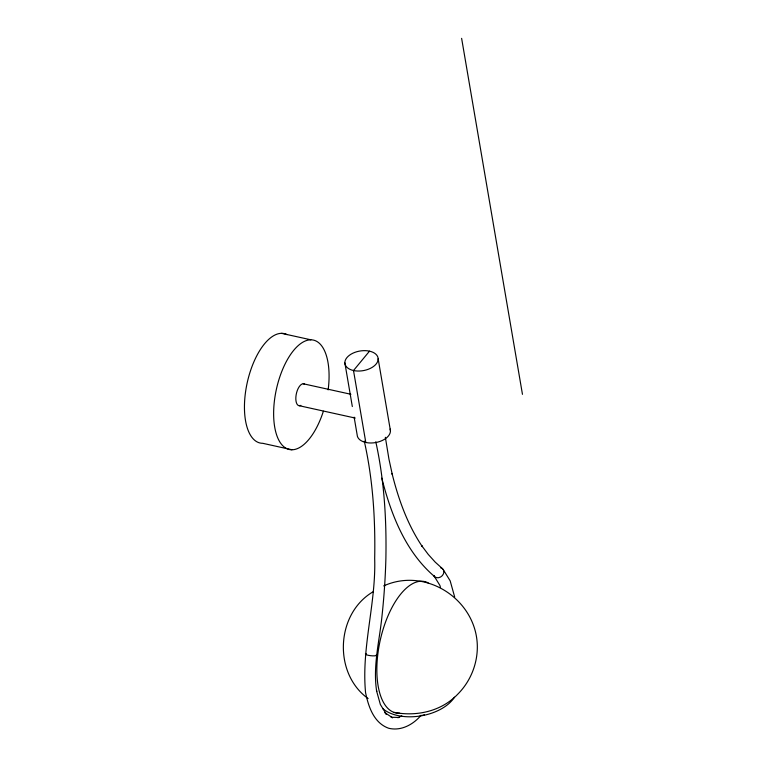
<?xml version="1.0" encoding="UTF-8"?>
<svg xmlns="http://www.w3.org/2000/svg" width="767" height="767" viewBox="0 0 767 767"><rect width="100%" height="100%" fill="white"/><g stroke="black" fill="none" stroke-linecap="round" stroke-linejoin="round"><path stroke-width="1.15" d="M369.502 351.161L353.501 370.528L365.801 442.473M420.987 715.371C413.202 724.594 401.074 731.258 388.725 728.276C374.191 723.137 368.697 707.433 365.811 693.723L365.591 692.879C361.199 647.894 376.098 603.639 374.68 558.491C375.456 519.163 372.915 479.567 364.277 441.111M373.443 591.568C335.754 613.303 332.916 673.292 368.112 698.564M397.881 717.759L401.793 715.87M383.653 585.93C426.289 566.497 476.94 600.139 477.333 646.571C477.41 664.26 470.353 681.527 457.87 694.077C441.581 711.277 416.711 716.8 393.941 712.361M391.199 717.25L399.118 717.471M281.623 333.348L310.827 339.791M303.253 383.768L350.902 394.276M299.475 405.762L355.255 418.063M291.901 449.74L262.697 443.297A56.01 25.57 -77.6 0 1 247.281 382.417A56.01 25.57 -77.6 0 1 287.05 334.633M391.371 717.308L392.579 717.778L385.772 713.262M384.794 712.61L386.482 714.413L380.365 704.509L376.492 690.636L376.702 691.479C372.724 666.322 379.397 641.413 381.947 616.486C384.027 597.282 385.36 578.011 385.878 558.702C386.626 519.527 384.219 480.094 375.792 441.763M442.76 568.941L435.205 562.115L428.235 554.397L421.649 545.615L422.32 546.603C407.45 524.523 398.389 499.106 392.023 473.412L392.263 474.332L388.946 459.126L385.36 437.305M434.448 576.477C405.36 551.617 390.988 514.283 381.784 478.138M443.451 569.948L450.171 580.849L454.697 597.071M440.517 587.58L439.913 585.451L433.748 575.461A5.609 4.698 -39.2 0 0 442.348 575.595A5.609 4.698 -39.2 0 0 440.584 567.743M461.619 38.35L522.461 394.334M378.15 358.793A16.807 9.952 -9.7 0 1 353.501 370.528A16.807 9.952 -9.7 0 1 352.858 353.213A16.807 9.952 -9.7 0 1 378.15 358.793L390.441 430.738M344.862 362.896L352.321 406.539M354.133 417.152L357.154 434.841A16.807 9.952 -9.7 0 0 375.619 442.569A16.807 9.952 -9.7 0 0 390.125 429.031M399.636 713.157A67.218 30.68 -77.6 0 1 380.096 640.838A67.218 30.68 -77.6 0 1 428.149 582.872M454.476 697.184A40.756 24.132 -9.7 0 1 420.268 715.985A40.756 24.132 -9.7 0 1 382.599 708.487M323.386 411.198A56.01 25.57 -77.6 0 1 277.357 436.941A56.01 25.57 -77.6 0 1 297.721 346.042A56.01 25.57 -77.6 0 1 328.151 389.895M300.885 405.379A11.198 5.11 -77.6 0 1 296.148 394.784A11.198 5.11 -77.6 0 1 304.537 384.142M424.429 714.671A5.599 3.317 -9.7 0 1 420.23 715.525M376.329 654.817A5.609 1.15 6.3 0 1 370.336 655.66A5.609 1.15 6.3 0 1 366.099 653.503"/></g></svg>
